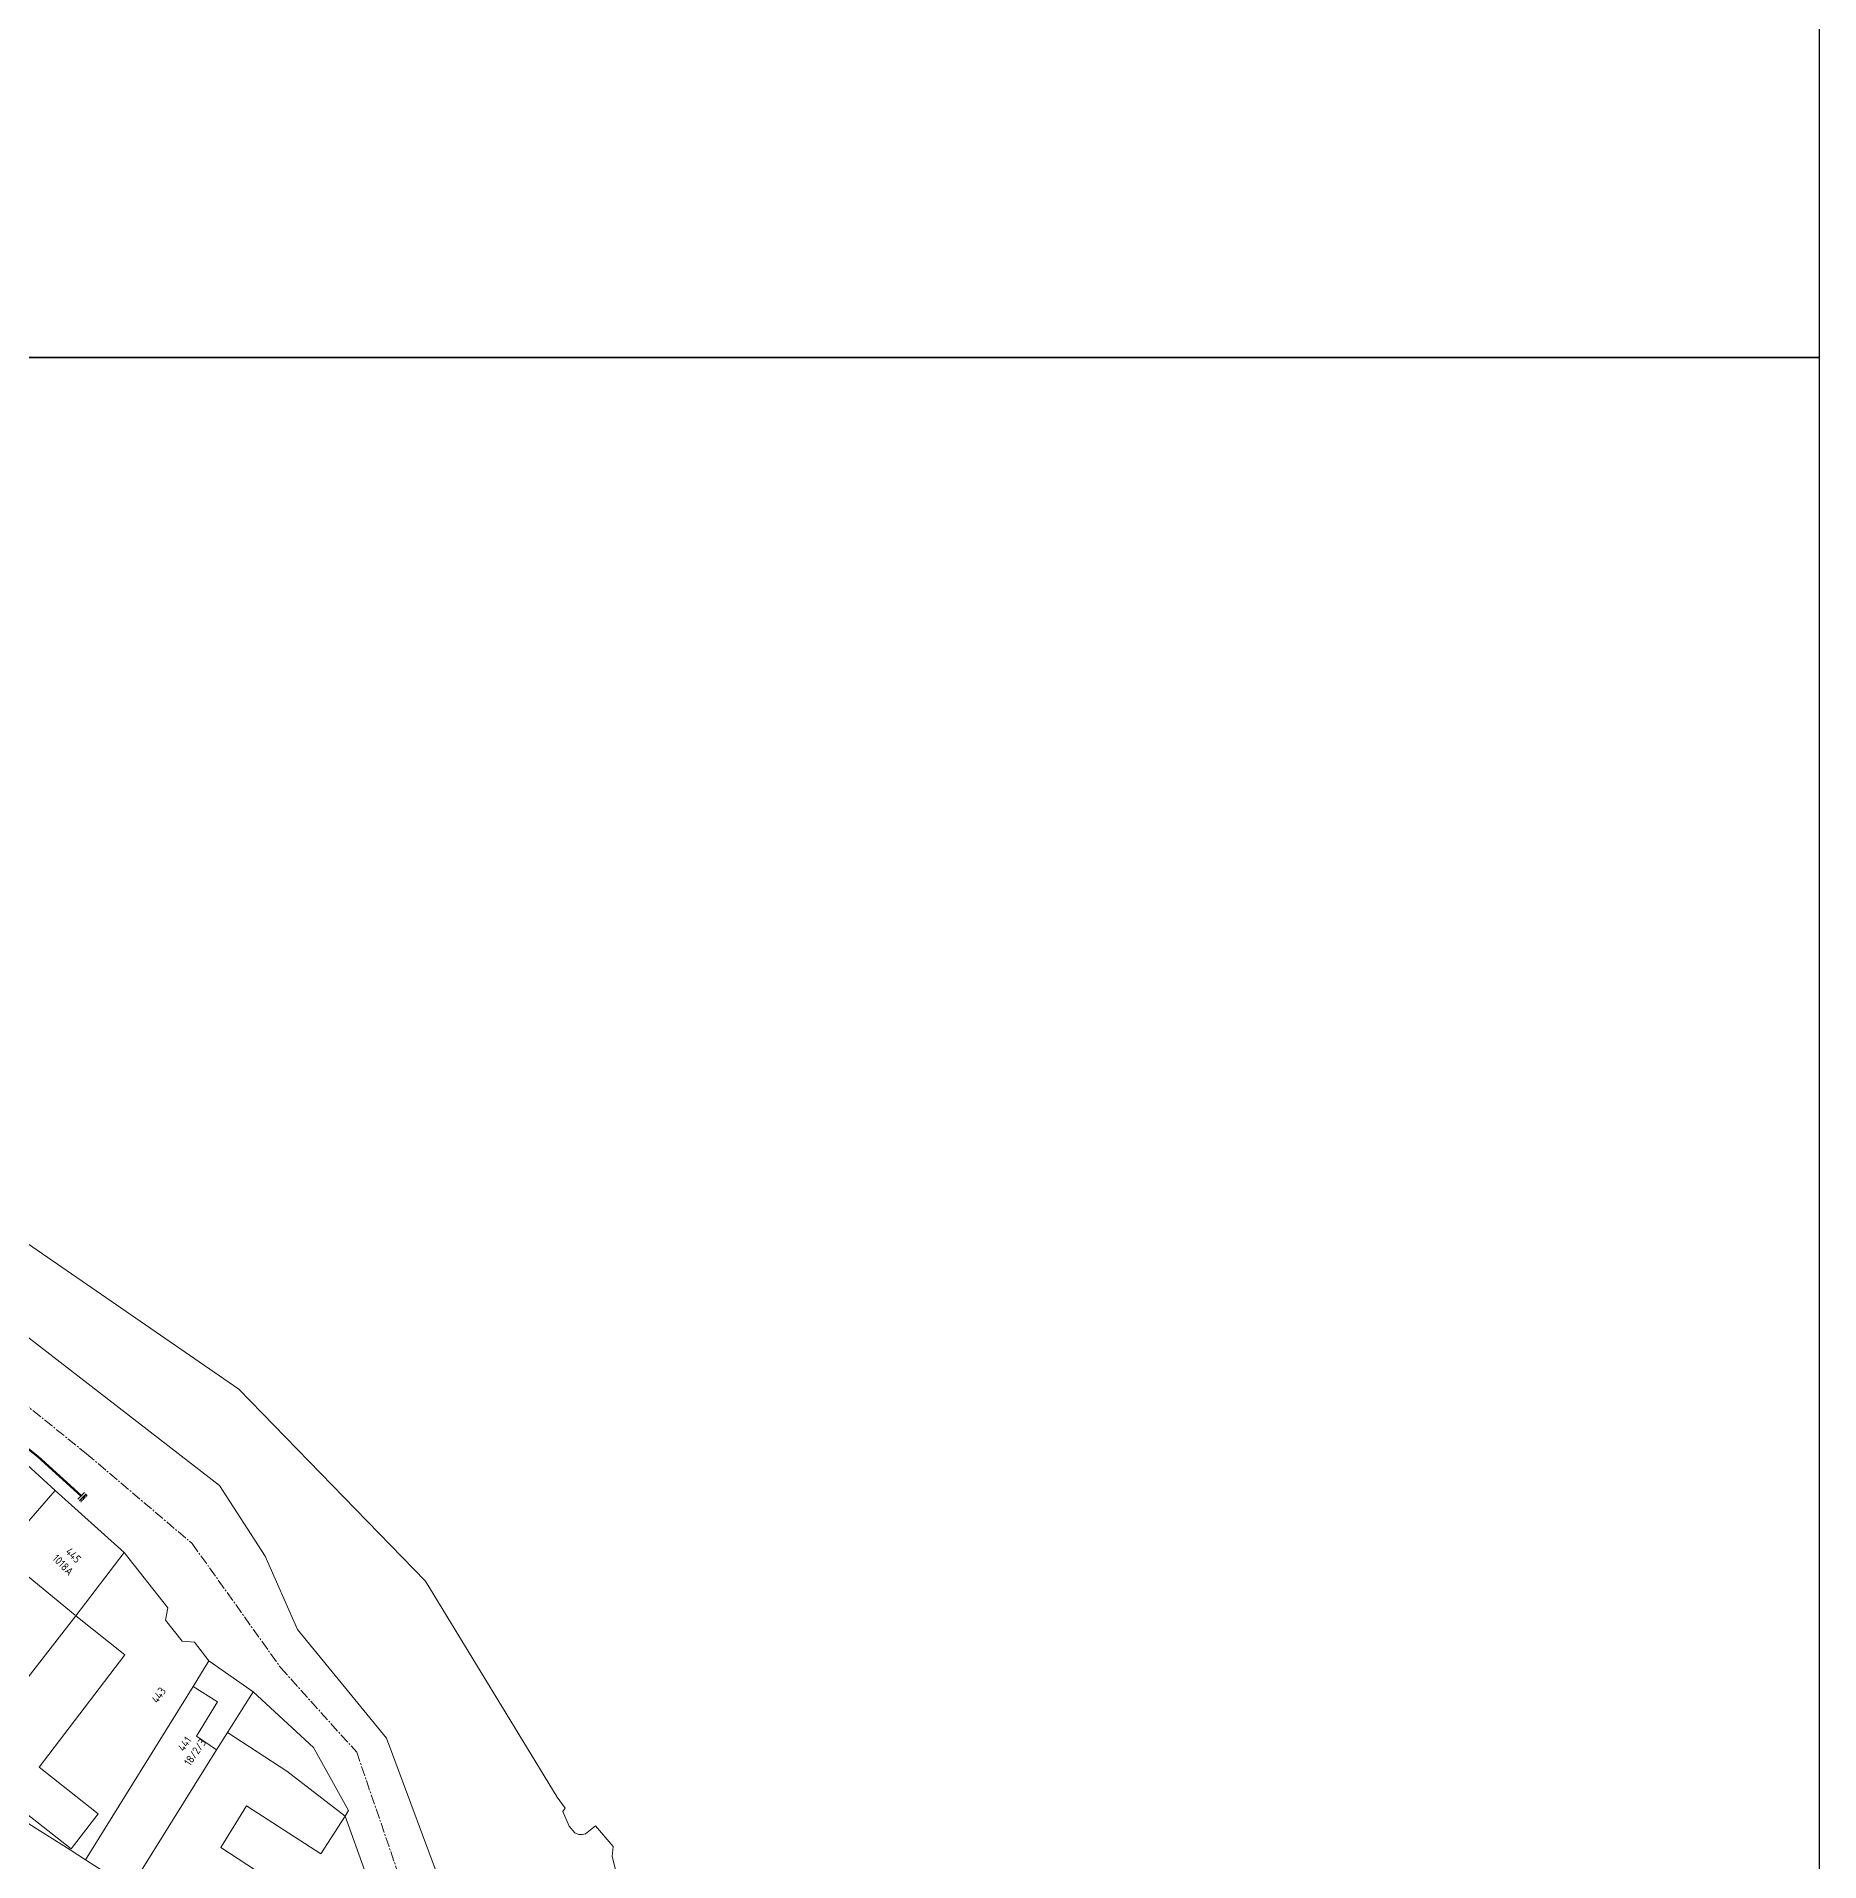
# Model space of a CAD drawing. Header units: inches. Extents: x 595615 to 1194060, y 1190840 to 2385448.
# Drawn here: x 597227.6 to 597361.2, y 1192328.9 to 1192465.7 of the extents above; entities that cross this region are included whole.
import ezdxf
from ezdxf.enums import TextEntityAlignment as Align

# ---------------------------------------------------------------- set-up
doc = ezdxf.new("R2010")
doc.units = ezdxf.units.IN
doc.header["$MEASUREMENT"] = 0
doc.linetypes.add('CENTER2', pattern=[1.125, 0.75, -0.125, 0.125, -0.125])
doc.layers.get('Defpoints').update_dxf_attribs({"color": 1})
for name, color, linetype, lineweight in [('Chitiet', 4, 'Continuous', 9), ('DN 100 uPVC', 4, 'Continuous', 50), ('Nen tim duong', 9, 'CENTER2', 0), ('Nen_HTHANH-TP', 9, 'Continuous', 0), ('Nen_SN-HTHANH-TP_new', 7, 'Continuous', 0), ('Nen_SN_HTHANH_old', 9, 'Continuous', 0)]:
    doc.layers.add(name, color=color, linetype=linetype, lineweight=lineweight)
doc.styles.add('Sonha_QTB', font='isocp.shx', dxfattribs={"height": 0.6, "bigfont": 'bigfont.shx'})

# ---------------------------------------------------------------- blocks, each defined once
blk = doc.blocks.new('BIT')
at = {"layer": 'Chitiet', "ltscale": 100}
for p, q in [((0.35, 0), (-0.35, 0)), ((-0.3, -0.16), (-0.35, -0.21)), ((0.35, -0.16), (-0.35, -0.16)), ((-0.18, -0.16), (-0.34, -0.33)), ((-0.06, -0.16), (-0.22, -0.33)), ((0.07, -0.16), (-0.09, -0.33)), ((0.19, -0.16), (0.03, -0.33)), ((0.32, -0.16), (0.15, -0.33)), ((0.35, -0.25), (0.28, -0.33))]:
    blk.add_line(p, q, dxfattribs=at)

msp = doc.modelspace()

# ---------------------------------------------------------------- linework, layer by layer
at = {"layer": 'Defpoints'}
for points in [[(597361.233, 1192441.604), (597361.233, 1193242.556), (596228.852, 1193242.556), (596228.852, 1192441.604)], [(597361.233, 1191640.651), (597361.233, 1192441.604), (596228.852, 1192441.604), (596228.852, 1191640.651)]]:
    msp.add_lwpolyline(points, close=True, dxfattribs=at)
at = {"layer": 'DN 100 uPVC'}
msp.add_lwpolyline([(597142.179, 1192434.938), (597147.651, 1192429.893), (597151.775, 1192426.091), (597161.898, 1192415.883), (597165.899, 1192411.937), (597173.728, 1192404.72), (597184.4, 1192394.982), (597194.424, 1192386.355), (597205.484, 1192377.017), (597214.228, 1192369.972), (597227.739, 1192359.226), (597230.983, 1192356.284), (597230.983, 1192356.284)], dxfattribs=at)
at = {"layer": 'Nen tim duong'}
msp.add_lwpolyline([(597216.862, 1192371.155), (597231.389, 1192359.428), (597239.3, 1192352.703), (597245.936, 1192343.389), (597251.627, 1192337.061), (597255.971, 1192324.363), (597252.212, 1192309.984), (597237.563, 1192287.271), (597217.756, 1192257.191), (597196.744, 1192223.157), (597178.223, 1192193.72), (597155.385, 1192159.338), (597138.752, 1192133.438), (597108.483, 1192081.358), (597090.854, 1192053.092)], dxfattribs=at)
at = {"layer": 'Nen_HTHANH-TP', "linetype": 'Continuous'}
for p, q in [((597216.428, 1192376.315), (597241.354, 1192357.065)), ((597226.342, 1192359.153), (597229.034, 1192356.675)), ((597241.354, 1192357.065), (597244.758, 1192351.768)), ((597226.876, 1192354.194), (597229.034, 1192356.675)), ((597234.198, 1192352.019), (597229.034, 1192356.675)), ((597225.048, 1192351.862), (597230.531, 1192347.326)), ((597230.581, 1192347.287), (597234.198, 1192352.019)), ((597237.481, 1192347.882), (597234.198, 1192352.019)), ((597244.758, 1192351.768), (597247.182, 1192346.25)), ((597237.312, 1192346.962), (597237.481, 1192347.882)), ((597225.786, 1192341.113), (597230.581, 1192347.287)), ((597234.244, 1192344.359), (597230.581, 1192347.287)), ((597238.553, 1192345.383), (597237.312, 1192346.962)), ((597247.182, 1192346.25), (597253.859, 1192338.105)), ((597239.463, 1192345.314), (597238.553, 1192345.383)), ((597240.554, 1192343.905), (597239.463, 1192345.314)), ((597227.831, 1192335.944), (597234.244, 1192344.359)), ((597240.554, 1192343.905), (597239.366, 1192341.994)), ((597243.866, 1192341.587), (597240.554, 1192343.905)), ((597231.306, 1192328.987), (597239.366, 1192341.994)), ((597239.366, 1192341.994), (597241.187, 1192340.845)), ((597241.187, 1192340.845), (597239.619, 1192338.274)), ((597243.866, 1192341.587), (597241.949, 1192338.546)), ((597248.399, 1192337.401), (597243.866, 1192341.587)), ((597239.619, 1192338.274), (597241.13, 1192337.245)), ((597241.949, 1192338.546), (597241.13, 1192337.245)), ((597246.381, 1192335.649), (597241.949, 1192338.546)), ((597253.859, 1192338.105), (597259.331, 1192323.46)), ((597241.13, 1192337.245), (597234.648, 1192326.84)), ((597251.013, 1192332.683), (597248.399, 1192337.401)), ((597222.02, 1192336.26), (597230.226, 1192329.816)), ((597232.243, 1192332.438), (597227.831, 1192335.944)), ((597250.764, 1192332.263), (597246.381, 1192335.649)), ((597230.226, 1192329.816), (597232.243, 1192332.438)), ((597241.456, 1192329.905), (597243.373, 1192333.037)), ((597243.373, 1192333.037), (597248.946, 1192329.441)), ((597250.764, 1192332.263), (597251.013, 1192332.683)), ((597267.253, 1192332.856), (597266.642, 1192333.696)), ((597267.073, 1192332.616), (597267.253, 1192332.856)), ((597267.544, 1192331.506), (597267.073, 1192332.616)), ((597230.156, 1192329.746), (597226.594, 1192331.993)), ((597248.946, 1192329.441), (597250.764, 1192332.263)), ((597252.227, 1192328.164), (597250.764, 1192332.263)), ((597267.965, 1192331.017), (597267.544, 1192331.506)), ((597268.265, 1192330.887), (597267.965, 1192331.017)), ((597268.765, 1192330.947), (597269.524, 1192331.538)), ((597269.524, 1192331.538), (597268.765, 1192330.947)), ((597270.845, 1192329.999), (597269.524, 1192331.538)), ((597269.524, 1192331.538), (597270.845, 1192329.999)), ((597231.306, 1192328.987), (597230.156, 1192329.746)), ((597245.348, 1192327.358), (597241.456, 1192329.905)), ((597268.265, 1192330.887), (597268.525, 1192330.897)), ((597268.525, 1192330.897), (597268.265, 1192330.887)), ((597268.525, 1192330.897), (597268.765, 1192330.947)), ((597268.765, 1192330.947), (597268.525, 1192330.897)), ((597270.776, 1192329.249), (597270.845, 1192329.999)), ((597270.845, 1192329.999), (597270.776, 1192329.249)), ((597234.648, 1192326.84), (597231.306, 1192328.987)), ((597271.127, 1192327.879), (597270.776, 1192329.249)), ((597270.776, 1192329.249), (597271.127, 1192327.879))]:
    msp.add_line(p, q, dxfattribs=at)
msp.add_lwpolyline([(597152.131, 1192447.633), (597165.456, 1192430.34), (597181.749, 1192414.901), (597200.419, 1192398.741), (597218.497, 1192381.023), (597242.79, 1192364.262), (597256.779, 1192349.892), (597266.642, 1192333.696)], dxfattribs=at)

# ---------------------------------------------------------------- block references
at = {"layer": 'Chitiet', "rotation": 44.67477320036508}
msp.add_blockref('BIT', (597230.983, 1192356.284), dxfattribs=at)

# ---------------------------------------------------------------- texts
at = {"layer": 'Nen_SN-HTHANH-TP_new', "style": 'Sonha_QTB'}
for s, rotation, p in [('445', 314.6582, (597230.4, 1192351.82)), ('443', 55.50945, (597236.788, 1192341.338)), ('441', 55.50945, (597238.73, 1192337.684))]:
    msp.add_text(s, height=0.6, rotation=rotation, dxfattribs=at).set_placement(p, align=Align.MIDDLE)
at = {"layer": 'Nen_SN_HTHANH_old', "style": 'Sonha_QTB'}
for s, rotation, p in [('1018A', 314.6582, (597229.623, 1192351.104)), ('18/2/3', 55.50945, (597239.514, 1192337.058))]:
    msp.add_text(s, height=0.6, rotation=rotation, dxfattribs=at).set_placement(p, align=Align.MIDDLE)

doc.saveas('drawing.dxf')
